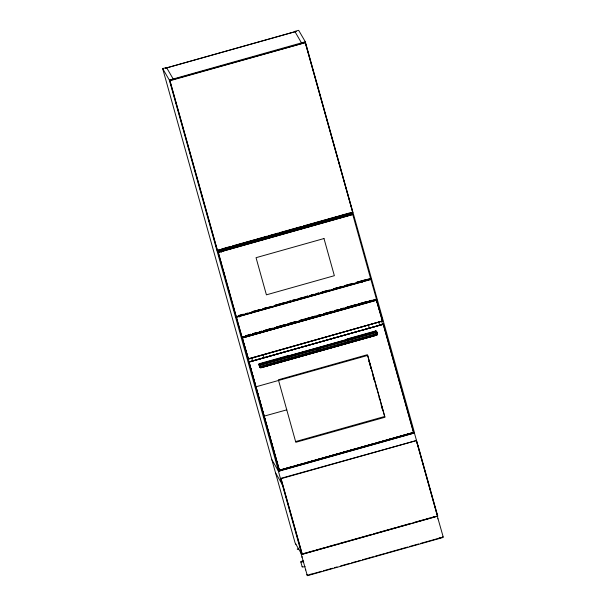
<?xml version="1.0" encoding="UTF-8"?>
<svg xmlns="http://www.w3.org/2000/svg" width="606" height="606" viewBox="0 0 606 606"><rect width="100%" height="100%" fill="white"/><g stroke="black" fill="none" stroke-linecap="round" stroke-linejoin="round"><path stroke-width="0.91" d="M376.303 299.705L382.409 321.438L382.674 320.968L376.303 299.705L242.4 337.421L242.211 338.019L376.493 300.228L376.674 299.781M241.726 336.853L241.999 337.224L236.408 317.196L370.857 279.328L376.477 299.212L241.945 337.231L376.47 299.311L376.258 298.834M370.751 278.76L236.219 316.711L218.221 252.444L352.745 214.479L370.667 278.851L370.531 278.328M218.031 251.99L218.289 252.482L352.813 214.532L352.525 214.1L218.092 252.02M288.236 356.017L287.403 355.79L259.58 363.63C258.421 363.842 259.194 365.903 260.209 365.107L376.652 332.285L375.917 331.876L260.035 364.517C258.951 364.903 259.769 367.842 260.906 367.622L376.78 334.982C377.97 334.338 376.947 330.831 375.455 330.99L347.632 338.83L345.837 339.966L259.785 363.986C258.489 364.623 259.565 367.872 260.928 367.766L376.811 335.126L377.402 334.489L376.743 332.633M360.805 330.626L383.537 324.165L248.892 361.85L279.487 470.559L279.093 470.324L248.899 361.873L279.192 470.347L292.857 466.415M410.739 433.214L413.754 432.396L413.55 432.798L383.151 323.952L413.656 432.578L279.381 470.211M370.728 278.798L370.539 278.381M376.417 331.83L259.959 364.282C258.648 364.827 259.58 367.91 260.928 367.744L376.811 335.103L377.326 334.186L376.296 331.217M241.968 337.11L236.355 317.218L370.948 279.434L370.584 278.957L236.196 316.877M346.943 340.216L347.776 339.072L375.659 331.346C376.735 330.967 377.811 333.595 376.394 333.565L260.512 366.206L259.716 366.365L259.338 365.706M289.941 359.229L289.13 359.502M248.066 358.964L382.674 320.968L248.505 359.153L242.12 337.678M235.908 316.249L236.272 316.711L218.334 252.467M241.627 336.754L241.983 337.163M271.662 355.737L248.937 362.055L383.545 324.187M217.993 252.058L218.258 252.376M347.124 339.769L347.314 338.966M376.955 334.126L376.985 333.497L377.356 334.148L376.637 334.429L259.951 367.221M347.177 339.693L347.117 339.178M352.73 214.607L352.533 214.153M289.683 355.654L287.055 356.298L348.389 339.027L346.511 339.64L346.541 340.36M242.211 338.019L376.371 299.826L382.674 321.112M242.203 337.837L248.437 359.032M346.511 339.64L347.632 338.83M376.652 332.285L376.084 331.02M260.398 367.653L260.201 367.16M346.882 339.868L345.852 339.815M236.098 316.915L236.393 317.339M248.937 362.055L383.446 324.172M279.275 470.498L413.754 432.396L279.108 470.347M236.348 317.271L236.135 316.84M348.336 342.685L347.458 343.026M348.677 342.655L347.602 343.072M347.079 339.807L347.7 339.171M367.713 279.207L370.493 278.457M376.811 300.121L242.226 337.906L248.089 358.896L382.636 320.998M438.933 538.196L440.32 537.719M347.329 342.89L348.291 342.837L347.041 339.458M256.08 386.772L367.721 355.411L384.992 417.254L295.811 442.297L278.374 379.78L367.395 354.707L384.659 416.557M264.269 416.102L286.774 409.845M345.829 339.845L346.632 339.587M417.882 444.918L437.744 516.054L301.765 554.361L295.092 542.885L162.673 68.607L166.521 67.516L173.195 79M162.673 68.607L169.339 80.083L305.326 41.784L414.542 432.949L410.686 434.032M169.816 80.386L305.318 42.617L352.737 212.456L217.425 250.558L169.816 80.386L217.425 250.558M170.006 80.727L305.318 42.617M217.236 250.225L219.955 249.46M221.773 248.945L230.856 246.384M232.674 245.877L243.567 242.809M245.385 242.294L254.467 239.741M256.285 239.226L267.178 236.158M268.996 235.643L278.078 233.09M279.889 232.575L301.69 226.439M303.5 225.924L325.301 219.789M327.111 219.281L336.194 216.721M338.012 216.206L351.631 212.373M220.804 249.513L349.079 213.38M217.887 251.566L217.69 250.801L352.328 212.956L217.759 251.028L217.986 251.945M220.826 251.301L349.776 214.978M240.567 314.984L243.294 314.211M253.27 311.348L256.005 310.636M257.823 310.12L260.542 309.355M264.163 308.28L266.905 307.56M279.616 303.985L275.079 305.265L284.176 302.78M281.434 303.47L284.153 302.705M287.774 301.629L290.509 300.909M295.054 299.637L292.327 300.402L295.077 299.705M298.682 298.614L303.227 297.334M305.03 296.773L307.765 296.054M311.386 294.978L314.12 294.258M315.938 293.751L318.665 292.986M322.294 291.963L326.839 290.683M337.731 287.615L333.194 288.888L342.299 286.403M339.549 287.1L342.276 286.335M345.89 285.259L350.45 284.032M361.343 280.964L356.805 282.237L365.91 279.752M363.161 280.449L365.888 279.684M238.772 315.552L243.317 314.287M245.119 313.741L247.854 313.007M251.475 311.946L260.572 309.431M262.383 308.901L266.928 307.636M268.731 307.09L271.465 306.356M285.987 302.227L290.539 300.985M296.895 299.197L307.787 296.129M309.59 295.576L314.143 294.334M315.953 293.789L318.688 293.054M320.498 292.531L329.581 289.986M344.102 285.858L353.192 283.335M239.847 315.908L241.665 315.393M250.74 312.84L252.558 312.325M264.368 308.999L267.996 307.977M278.896 304.909L280.707 304.394M289.789 301.841L291.607 301.326M302.508 298.258L304.318 297.743M313.4 295.19L315.218 294.675M326.111 291.607L327.929 291.092M337.012 288.539L338.83 288.024M349.723 284.956L353.359 283.934M360.623 281.888L362.441 281.373M248.112 334.982L250.846 334.254L245.407 335.815M257.202 332.459L252.664 333.739L257.217 332.497M265.367 330.118L269.912 328.884M276.275 327.089L280.813 325.808L276.283 327.119M282.616 325.263L285.35 324.536M288.971 323.468L296.251 321.46L287.176 324.043M304.424 319.157L299.872 320.4L308.977 317.923M306.227 318.612L308.962 317.885M315.317 316.09L310.78 317.37L315.332 316.127M323.483 313.749L328.035 312.507M329.838 311.961L332.573 311.234L323.498 313.817M338.928 309.439L334.391 310.719L338.943 309.477M340.739 308.886L343.473 308.159M347.094 307.098L356.184 304.583L345.299 307.674M358.002 304.068L362.539 302.788M364.342 302.235L367.084 301.508M263.572 330.709L272.655 328.149M282.638 325.324L285.365 324.574M340.754 308.954L343.481 308.196M358.01 304.098L367.092 301.546M368.902 301.023L371.637 300.273M272.533 355.404L359.85 330.808M291.501 358.623L294.221 357.858M302.364 355.563L306.886 354.29M315.037 351.995L317.749 351.23M319.559 350.722L322.271 349.957M325.892 348.935L328.603 348.17M343.087 344.094L345.799 343.329M295.607 441.569L384.749 416.458M294.652 465.916L301.879 463.961M305.477 462.863L314.575 460.302M316.393 459.787L327.308 456.712M329.126 456.204L333.671 454.917M335.489 454.409L338.224 453.636M340.042 453.129L350.957 450.053M352.775 449.538L357.32 448.258M359.138 447.743L361.873 446.978M363.691 446.463L374.606 443.387M376.424 442.88L380.969 441.6M382.787 441.085L385.522 440.312M387.34 439.804L390.067 439.032M390.976 438.782L408.944 433.714M271.889 459.772L278.555 471.248L282.972 469.983M283.858 469.733L293.539 467.006M294.425 466.756L409.959 434.214M279.51 470.96L412.936 433.373M280.919 478.331L416.42 440.554L437.54 516.214L302.235 554.323L280.919 478.331L302.235 554.323M281.116 478.664L416.42 440.554M302.046 553.99L313.847 550.665M315.665 550.15L324.748 547.589M326.558 547.082L337.459 544.014M339.277 543.499L348.352 540.938M350.17 540.431L371.963 534.287M373.781 533.78L395.574 527.644M397.392 527.129L411.012 523.289M414.648 522.266L423.723 519.713M425.541 519.198L430.086 517.918M431.896 517.41L434.623 516.645M308.053 575.109L321.657 571.276M323.468 570.769L332.535 568.216M334.345 567.701L337.065 566.936M340.693 565.913L349.76 563.36M351.571 562.853L356.101 561.573M357.919 561.065L360.638 560.3M362.449 559.785L373.326 556.725M375.144 556.21L384.204 553.657M386.022 553.149L407.777 547.021M409.588 546.506L418.655 543.953M420.466 543.446L442.228 537.317M289.857 359.335L290.638 359.04L289.516 359.714L288.547 356.23L287.403 355.79M287.691 356.07L288.873 355.851M258.982 364.259L259.573 364.979L376.667 331.861L259.989 364.357L259.466 365.274M259.58 364.744L259.057 363.986M376.455 331.717L376.78 332.224M318.733 351.215L317.847 348.094M305.326 41.784L298.652 30.3L294.804 31.383L301.47 42.867M352.389 213.183L352.465 213.66M370.448 278.48L370.948 279.427M376.515 299.69L376.841 300.091M375.803 330.944L376.955 334.686M375.455 330.99L376.637 334.83M377.03 333.845L377.402 334.489L376.727 334.754L260.845 367.395L260.095 367.539L259.027 364.607M414.542 432.949L414.254 432.449L417.67 444.675M417.913 445.554L418.201 446.046M436.411 513.759L437.744 516.054M433.479 516.426L433.896 517.145M259.58 363.63L260.754 367.471M259.254 363.774L260.61 367.781L259.573 366.569M242.211 337.519L279.624 471.165M275.548 472.869L282.214 484.353M352.737 212.456L305.121 42.284M416.224 440.214L437.093 514.964M437.327 516.282L443.327 537.393L307.348 575.7L300.841 552.778M381.636 321.294L382.613 324.778M349.079 213.373L349.586 215.198M378.788 322.339L379.515 324.952M361.691 280.608L362.199 282.434M368.471 325.24L369.198 327.854M369.099 361.176L371.13 368.448M373.16 375.728L374.682 381.182M376.205 386.636L376.712 388.461M379.258 397.551L379.765 399.369M381.288 404.831L382.81 410.285M368.978 361.206L371.008 368.486M373.038 375.758L374.561 381.219M376.084 386.673L376.591 388.491M379.136 397.589L379.644 399.407M381.166 404.861L382.689 410.323M263.246 354.881L263.981 357.495M251.801 358.108L252.528 360.721M221.054 250.422L221.569 252.247M239.135 315.158L239.643 316.983M220.576 261.118L221.531 264.761M223.606 271.958L224.864 276.48M227.894 287.32L228.841 290.956M230.916 298.16L231.363 299.993M233.946 308.999L234.393 310.833M238.173 324.142L238.62 325.967M169.339 80.083L278.555 471.248M281.904 483.224L301.765 554.361M278.268 470.756L281.926 483.853M300.788 561.853L302.159 566.777M352.571 214.032L352.344 213.214M305.098 566.595A7.105 0.667 -15.6 0 1 302.515 566.504M303.727 561.664A7.105 0.667 -15.6 0 1 303.174 560.717M298.849 549.172A7.105 0.667 -15.6 0 1 297.622 548.839M295.963 544.339A7.105 0.667 -15.6 0 1 295.872 544.188M437.797 518.736A7.105 0.667 -15.6 0 1 437.888 518.895M442.751 536.386A7.083 0.667 -15.6 0 1 442.842 536.545M311.295 574.147A7.105 0.667 -15.6 0 1 309.696 574.511M307.393 574.874A7.105 0.667 -15.6 0 1 306.742 574.7M301.106 552.278A7.105 0.667 -15.6 0 1 300.841 551.824M301.94 557.187A7.105 0.667 -15.6 0 1 302.22 556.755M305.492 569.92A7.105 0.667 -15.6 0 1 305.772 569.481M296.016 31.436L165.703 68.145L296.016 31.436M323.99 238.544L256.043 257.686L266.413 294.834L334.36 275.692L323.99 238.544M261.747 331.187L259.02 331.952L261.754 331.224M319.862 314.809L317.135 315.582L319.877 314.847"/></g></svg>
